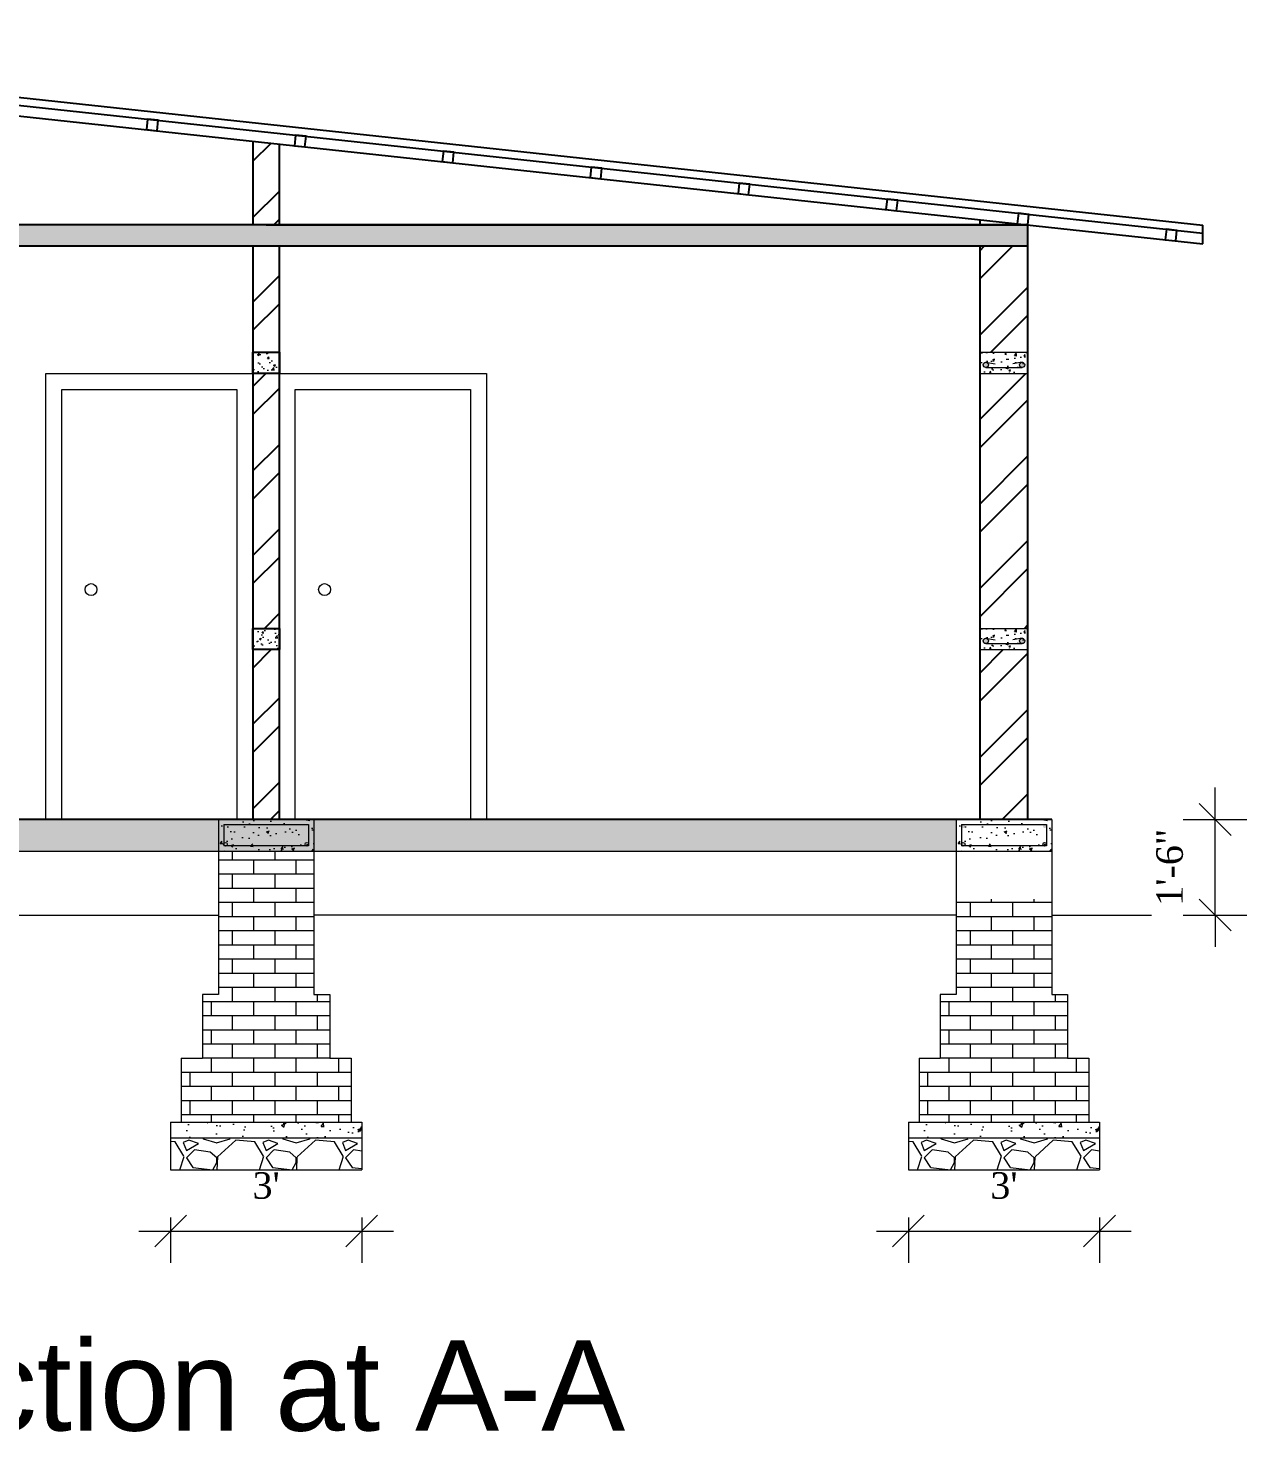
# Model space of a CAD drawing. Header units: inches. Extents: x 45643 to 78083, y -17830 to -3084.
# Drawn here: x 55507.6 to 55737.2, y -14746 to -14481.6 of the extents above; entities that cross this region are included whole.
import ezdxf

# ---------------------------------------------------------------- set-up
doc = ezdxf.new("R2010")
doc.units = ezdxf.units.IN
doc.header["$MEASUREMENT"] = 0
for name, color, linetype, lineweight in [('door', 3, 'Continuous', 13), ('steps', 253, 'Continuous', 20), ('WALL - A', 1, 'Continuous', 40)]:
    doc.layers.add(name, color=color, linetype=linetype, lineweight=lineweight)
doc.styles.get("Standard").update_dxf_attribs({"font": 'times.ttf'})
doc.dimstyles.new('Copy of Standard', dxfattribs={"dimtxt": 5, "dimasz": 6, "dimexe": 6, "dimexo": 12, "dimgap": 6, "dimtad": 1, "dimdec": 0, "dimzin": 0, "dimdsep": 46, "dimlunit": 3, "dimtxsty": 'Standard', "dimblk": 'OBLIQUE', "dimcen": 0.09, "dimdle": 6, "dimclrd": 256, "dimclre": 256, "dimclrt": 256, "dimadec": 0, "dimazin": 0, "dimtfac": 1, "dimtdec": 0, "dimtix": 1, "dimtmove": 2, "dimatfit": 3, "dimfxl": 6, "dimfxlon": 1, "dimtolj": 1, "dimtzin": 0, "dimlwd": 13, "dimlwe": 13, "dimarcsym": 0})
pattern_1 = [(50, (-8775.8204, 101881.5575), (5.73808146, -0.50201708), [0.6, -6.6]), (355, (-8775.8204, 101881.5575), (-1.11001067, 6.01753707), [0.48, -5.28]), (100.4514, (-8775.342, 101881.5156), (4.62807505, 5.51551634), [0.50992152, -5.6091369]), (46.1842, (-8775.8204, 101883.1575), (8.5379284, -1.3241521), [0.9, -9.9]), (96.6356, (-8775.109, 101883.047), (7.47730164, 7.79294297), [0.7648823, -8.413704]), (351.1842, (-8775.82, 101883.1575), (7.47729556, 7.7929488), [0.72, -7.92]), (21, (-8775.0204, 101882.7575), (4.77525642, -3.22095113), [0.6, -6.6]), (326, (-8775.0204, 101882.7575), (1.94652266, 5.80120036), [0.48, -5.28]), (71.4514, (-8774.6225, 101882.489), (6.72178103, 2.58024397), [0.50992152, -5.6091369]), (37.5, (-8775.8204, 101881.5575), (0.097278843, 2.66315083), [0, -5.216, 0, -5.36, 0, -5.3]), (7.5, (-8775.8204, 101881.5575), (2.1045563, 3.155293695), [0, -3.056, 0, -5.096, 0, -2.02]), (327.5, (-8777.6044, 101881.5575), (4.27057949, -0.180438974), [0, -2, 0, -6.24, 0, -8.28]), (317.5, (-8778.4044, 101881.5575), (4.66548935, 0.80083986), [0, -2.6, 0, -4.144, 0, -5.88])]
pattern_2 = [(50, (-8636.803, 101881.5575), (5.73808146, -0.50201708), [0.6, -6.6]), (355, (-8636.803, 101881.5575), (-1.11001067, 6.01753707), [0.48, -5.28]), (100.4514, (-8636.3246, 101881.5156), (4.62807505, 5.51551634), [0.50992152, -5.6091369]), (46.1842, (-8636.803, 101883.1575), (8.5379284, -1.3241521), [0.9, -9.9]), (96.6356, (-8636.091, 101883.047), (7.47730164, 7.79294297), [0.7648823, -8.413704]), (351.1842, (-8636.803, 101883.1575), (7.47729556, 7.7929488), [0.72, -7.92]), (21, (-8636.003, 101882.7575), (4.77525642, -3.22095113), [0.6, -6.6]), (326, (-8636.003, 101882.7575), (1.94652266, 5.80120036), [0.48, -5.28]), (71.4514, (-8635.605, 101882.489), (6.72178103, 2.58024397), [0.50992152, -5.6091369]), (37.5, (-8636.8028, 101881.5575), (0.097278843, 2.66315083), [0, -5.216, 0, -5.36, 0, -5.3]), (7.5, (-8636.8028, 101881.5575), (2.1045563, 3.155293695), [0, -3.056, 0, -5.096, 0, -2.02]), (327.5, (-8638.5868, 101881.5575), (4.27057949, -0.180438974), [0, -2, 0, -6.24, 0, -8.28]), (317.5, (-8639.3868, 101881.5575), (4.66548935, 0.80083986), [0, -2.6, 0, -4.144, 0, -5.88])]
pattern_3 = [(50, (0, 0), (3.58630091, -0.31376067), [0.375, -4.125]), (355, (0, 0), (-0.69375667, 3.76096067), [0.3, -3.3]), (100.4514445, (0.299, -0.026), (2.89254423, 3.44719995), [0.31870096, -3.50571056]), (46.1842, (0, 1), (5.33620665, -0.8275964), [0.5625, -6.1875]), (96.635635, (0.4447, 0.931), (4.67330973, 4.870593), [0.4780517, -5.2585688]), (351.184164, (0, 1), (4.6733097, 4.870593), [0.45, -4.95]), (21, (0.5, 0.75), (2.98453526, -2.01309445), [0.375, -4.125]), (326, (0.5, 0.75), (1.21657666, 3.62575023), [0.3, -3.3]), (71.451445, (0.7487, 0.5822), (4.20111188, 1.61265576), [0.31870095, -3.50571056]), (37.5, (0, 0), (0.060799277, 1.66446927), [0, -3.26, 0, -3.35, 0, -3.3125]), (7.5, (0, 0), (1.315347687, 1.97205856), [0, -1.91, 0, -3.185, 0, -1.2625]), (327.5, (-1.115, 0), (2.66911218, -0.11277436), [0, -1.25, 0, -3.9, 0, -5.175]), (317.5, (-1.615, 0), (2.91593085, 0.50052491), [0, -1.625, 0, -2.59, 0, -3.675])]

# ---------------------------------------------------------------- blocks, each defined once
blk = doc.blocks.new('_Oblique')
at = {"color": 0, "linetype": 'ByBlock', "lineweight": -2}
blk.add_line((-0.5, -0.5), (0.5, 0.5), dxfattribs=at)
blk = doc.blocks.new('*D1452')
at = {"linetype": 'ByBlock', "lineweight": 13, "transparency": 16777216}
for p, q in [((55534.43, -14705.66), (55534.43, -14714.2)), ((55570.43, -14705.66), (55570.43, -14714.2)), ((55528.43, -14708.2), (55576.43, -14708.2))]:
    blk.add_line(p, q, dxfattribs=at)
at = {"layer": 'Defpoints', "color": 0, "linetype": 'ByBlock', "transparency": 16777216}
for p in [(55534.43, -14693.66), (55570.43, -14693.66), (55570.43, -14708.2)]:
    blk.add_point(p, dxfattribs=at)
at = {"linetype": 'ByBlock', "lineweight": 13, "transparency": 16777216, "xscale": 6, "yscale": 6, "zscale": 6, "rotation": 180}
blk.add_blockref('_Oblique', (55534.43, -14708.2), dxfattribs=at)
at = {"linetype": 'ByBlock', "lineweight": 13, "transparency": 16777216, "xscale": 6, "yscale": 6, "zscale": 6}
blk.add_blockref('_Oblique', (55570.43, -14708.2), dxfattribs=at)
at = {"linetype": 'ByBlock', "lineweight": 5, "transparency": 16777216, "insert": (55552.43, -14699.65), "char_height": 5, "attachment_point": 5}
blk.add_mtext("\\A1;3'", dxfattribs=at)
blk = doc.blocks.new('*D1454')
at = {"linetype": 'ByBlock', "lineweight": 13, "transparency": 16777216}
for p, q in [((55731.22, -14630.66), (55731.22, -14624.66)), ((55725.22, -14630.66), (55737.22, -14630.66)), ((55731.22, -14648.67), (55731.22, -14630.66)), ((55725.22, -14648.67), (55737.22, -14648.67)), ((55731.22, -14648.67), (55731.22, -14654.67))]:
    blk.add_line(p, q, dxfattribs=at)
at = {"layer": 'Defpoints', "color": 0, "linetype": 'ByBlock', "transparency": 16777216}
for p in [(55700.44, -14630.66), (55731.22, -14630.66), (55700.44, -14648.67)]:
    blk.add_point(p, dxfattribs=at)
at = {"linetype": 'ByBlock', "lineweight": 13, "transparency": 16777216, "xscale": 6, "yscale": 6, "zscale": 6}
for p, rotation in [((55731.22, -14630.66), 270), ((55731.22, -14648.67), 90)]:
    blk.add_blockref('_Oblique', p, dxfattribs=dict(at, rotation=rotation))
at = {"linetype": 'ByBlock', "lineweight": 5, "transparency": 16777216, "insert": (55722.68, -14639.67), "char_height": 5, "attachment_point": 5, "rotation": 90}
blk.add_mtext('\\A1;1\'-6"', dxfattribs=at)
blk = doc.blocks.new('*D1453')
at = {"linetype": 'ByBlock', "lineweight": 13, "transparency": 16777216}
for p, q in [((55673.44, -14705.66), (55673.44, -14714.2)), ((55709.44, -14705.66), (55709.44, -14714.2)), ((55667.44, -14708.2), (55715.44, -14708.2))]:
    blk.add_line(p, q, dxfattribs=at)
at = {"layer": 'Defpoints', "color": 0, "linetype": 'ByBlock', "transparency": 16777216}
for p in [(55673.44, -14693.66), (55709.44, -14693.66), (55709.44, -14708.2)]:
    blk.add_point(p, dxfattribs=at)
at = {"linetype": 'ByBlock', "lineweight": 13, "transparency": 16777216, "xscale": 6, "yscale": 6, "zscale": 6, "rotation": 180}
blk.add_blockref('_Oblique', (55673.44, -14708.2), dxfattribs=at)
at = {"linetype": 'ByBlock', "lineweight": 13, "transparency": 16777216, "xscale": 6, "yscale": 6, "zscale": 6}
blk.add_blockref('_Oblique', (55709.44, -14708.2), dxfattribs=at)
at = {"linetype": 'ByBlock', "lineweight": 5, "transparency": 16777216, "insert": (55691.44, -14699.65), "char_height": 5, "attachment_point": 5}
blk.add_mtext("\\A1;3'", dxfattribs=at)

msp = doc.modelspace()

# ---------------------------------------------------------------- hatches: boundary and pattern name
at = {"linetype": 'ByBlock', "lineweight": 5}
h = msp.add_hatch(dxfattribs=at)
h.set_pattern_fill('AR-CONC', scale=0.5, style=0)
h.set_pattern_definition(pattern_3)
h.paths.add_polyline_path([(55554.93, -14542.66), (55549.93, -14542.66), (55549.93, -14546.66), (55554.93, -14546.66)])
h = msp.add_hatch(dxfattribs=at)
h.set_pattern_fill('AR-CONC', scale=0.5, style=0)
h.set_pattern_definition([(50, (9448.019, 54261.0865), (3.58630091, -0.31376067), [0.375, -4.125]), (355, (9448.019, 54261.0865), (-0.69375667, 3.76096067), [0.3, -3.3]), (100.4514, (9448.3177, 54261.0603), (2.89254691, 3.44719771), [0.31870095, -3.50571056]), (46.1842, (9448.019, 54262.0865), (5.33620524, -0.82759507), [0.5625, -6.1875]), (96.6356, (9448.4636, 54262.0175), (4.67331353, 4.87058935), [0.47805144, -5.258565]), (351.1842, (9448.019, 54262.0865), (4.67330973, 4.870593), [0.45, -4.95]), (21, (9448.519, 54261.8365), (2.98453526, -2.01309445), [0.375, -4.125]), (326, (9448.519, 54261.8365), (1.21657666, 3.62575023), [0.3, -3.3]), (71.4514, (9448.7676, 54261.6687), (4.20111314, 1.61265248), [0.31870095, -3.50571056]), (37.5, (9448.0189, 54261.0865), (0.060799277, 1.66446927), [0, -3.26, 0, -3.35, 0, -3.3125]), (7.5, (9448.0189, 54261.0865), (1.315347687, 1.97205856), [0, -1.91, 0, -3.185, 0, -1.2625]), (327.5, (9446.9039, 54261.0865), (2.66911218, -0.112774359), [0, -1.25, 0, -3.9, 0, -5.175]), (317.5, (9446.4039, 54261.0865), (2.91593085, 0.50052491), [0, -1.625, 0, -2.59, 0, -3.675])])
h.paths.add_polyline_path([(55695.94, -14542.66), (55686.94, -14542.66), (55686.94, -14546.66), (55695.94, -14546.66)])
edge = h.paths.add_edge_path(flags=16)
edge.add_arc((55694.86, -14545.31), 0.496, 180, 268.058, ccw=False)
edge.add_arc((55694.86, -14545.31), 0.496, 0, 180, ccw=False)
edge.add_arc((55694.86, -14545.31), 0.496, -91.942, 0, ccw=False)
edge.add_line((55694.84, -14545.8), (55688.04, -14545.8))
edge.add_arc((55688.03, -14545.31), 0.496, 180, 271.942, ccw=False)
edge.add_arc((55688.03, -14545.31), 0.496, 0, 180, ccw=False)
edge.add_arc((55688.03, -14545.31), 0.496, -88.058, 0, ccw=False)
edge.add_line((55688.04, -14545.8), (55694.84, -14545.8))
h = msp.add_hatch(color=7, dxfattribs=at)
h.paths.add_polyline_path([(55695.36, -14545.03, 0.414214), (55694.86, -14544.54), (55694.69, -14544.57, 0.315664), (55694.37, -14545.03, 1)])
h.paths.add_polyline_path([(55688.2, -14544.57), (55688.03, -14544.54, 0.414214), (55687.53, -14545.03, 0.404321), (55688.01, -14545.53), (55688.04, -14545.53, 0.404321), (55688.52, -14545.03, 0.315664)])
h = msp.add_hatch(dxfattribs=at)
h.set_pattern_fill('AR-CONC', scale=0.5, style=0)
h.set_pattern_definition(pattern_3)
h.paths.add_polyline_path([(55554.93, -14594.66), (55549.93, -14594.66), (55549.93, -14598.66), (55554.93, -14598.66)])
h = msp.add_hatch(dxfattribs=at)
h.set_pattern_fill('AR-CONC', scale=0.5, style=0)
h.set_pattern_definition([(50, (9448.019, 54209.0865), (3.58630091, -0.31376067), [0.375, -4.125]), (355, (9448.019, 54209.0865), (-0.69375667, 3.76096067), [0.3, -3.3]), (100.4514, (9448.3177, 54209.0603), (2.89254691, 3.44719771), [0.31870095, -3.50571056]), (46.1842, (9448.019, 54210.0865), (5.33620524, -0.82759507), [0.5625, -6.1875]), (96.6356, (9448.4636, 54210.0175), (4.67331353, 4.87058935), [0.47805144, -5.258565]), (351.1842, (9448.019, 54210.0865), (4.67330973, 4.870593), [0.45, -4.95]), (21, (9448.519, 54209.8365), (2.98453526, -2.01309445), [0.375, -4.125]), (326, (9448.519, 54209.8365), (1.21657666, 3.62575023), [0.3, -3.3]), (71.4514, (9448.7676, 54209.6687), (4.20111314, 1.61265248), [0.31870095, -3.50571056]), (37.5, (9448.0189, 54209.0865), (0.060799277, 1.66446927), [0, -3.26, 0, -3.35, 0, -3.3125]), (7.5, (9448.0189, 54209.0865), (1.315347687, 1.97205856), [0, -1.91, 0, -3.185, 0, -1.2625]), (327.5, (9446.9039, 54209.0865), (2.66911218, -0.112774359), [0, -1.25, 0, -3.9, 0, -5.175]), (317.5, (9446.4039, 54209.0865), (2.91593085, 0.50052491), [0, -1.625, 0, -2.59, 0, -3.675])])
h.paths.add_polyline_path([(55695.94, -14594.66), (55686.94, -14594.66), (55686.94, -14598.66), (55695.94, -14598.66)])
edge = h.paths.add_edge_path(flags=16)
edge.add_arc((55694.86, -14597.31), 0.496, 180, 268.058, ccw=False)
edge.add_arc((55694.86, -14597.31), 0.496, 0, 180, ccw=False)
edge.add_arc((55694.86, -14597.31), 0.496, -91.942, 0, ccw=False)
edge.add_line((55694.84, -14597.8), (55688.04, -14597.8))
edge.add_arc((55688.03, -14597.31), 0.496, 180, 271.942, ccw=False)
edge.add_arc((55688.03, -14597.31), 0.496, 0, 180, ccw=False)
edge.add_arc((55688.03, -14597.31), 0.496, -88.058, 0, ccw=False)
edge.add_line((55688.04, -14597.8), (55694.84, -14597.8))
h = msp.add_hatch(color=7, dxfattribs=at)
h.paths.add_polyline_path([(55695.36, -14597.03, 0.414214), (55694.86, -14596.54), (55694.69, -14596.57, 0.315664), (55694.37, -14597.03, 1)])
h.paths.add_polyline_path([(55688.2, -14596.57), (55688.03, -14596.54, 0.414214), (55687.53, -14597.03, 0.404321), (55688.01, -14597.53), (55688.04, -14597.53, 0.404321), (55688.52, -14597.03, 0.315664)])
at = {"layer": 'door', "ltscale": 0.5}
h = msp.add_hatch(dxfattribs=at)
h.set_pattern_fill('AR-CONC', color=256, scale=0.8, style=0)
h.set_pattern_definition(pattern_1)
h.paths.add_polyline_path([(55561.43, -14630.66), (55543.43, -14630.66), (55543.43, -14636.66), (55561.43, -14636.66), (55561.43, -14631.61)])
h.paths.add_polyline_path([(55560.43, -14631.61), (55560.43, -14635.66), (55544.43, -14635.66), (55544.43, -14631.61), (55544.73, -14631.61, -0.049683), (55544.79, -14631.61)], flags=16)
h.paths.add_polyline_path([(55560.42, -14631.95, -1), (55559.75, -14631.95, -1)], flags=0)
h.paths.add_polyline_path([(55560.43, -14635.33, -1), (55559.76, -14635.33, -1)], flags=16)
h.paths.add_polyline_path([(55545.1, -14635.33, -1), (55544.43, -14635.33, -1)], flags=16)
h = msp.add_hatch(dxfattribs=at)
h.set_pattern_fill('AR-CONC', color=256, scale=0.8, style=0)
h.set_pattern_definition(pattern_1)
h.paths.add_polyline_path([(55560.43, -14631.61), (55544.43, -14631.61), (55544.43, -14635.66), (55560.43, -14635.66)])
h = msp.add_hatch(color=256, dxfattribs=at)
h.paths.add_polyline_path([(55545.1, -14631.95, 0.385424), (55544.79, -14631.61), (55544.73, -14631.61, 0.385424), (55544.43, -14631.95, 1)])
h.paths.add_polyline_path([(55544.43, -14635.33, 1), (55545.1, -14635.33, 1)])
h.paths.add_polyline_path([(55559.75, -14631.95, 1), (55560.42, -14631.95, 1)])
h.paths.add_polyline_path([(55559.76, -14635.33, 1), (55560.43, -14635.33, 1)])
h = msp.add_hatch(dxfattribs=at)
h.set_pattern_fill('AR-CONC', color=256, scale=0.8, style=0)
h.set_pattern_definition(pattern_2)
h.paths.add_polyline_path([(55700.44, -14630.66), (55682.44, -14630.66), (55682.44, -14636.66), (55700.44, -14636.66), (55700.44, -14631.61)])
h.paths.add_polyline_path([(55699.44, -14631.61), (55699.44, -14635.66), (55683.44, -14635.66), (55683.44, -14631.61), (55683.75, -14631.61, -0.049683), (55683.81, -14631.61)], flags=16)
h.paths.add_polyline_path([(55699.44, -14631.95, -1), (55698.77, -14631.95, -1)], flags=0)
h.paths.add_polyline_path([(55699.44, -14635.33, -1), (55698.77, -14635.33, -1)], flags=16)
h.paths.add_polyline_path([(55684.11, -14635.33, -1), (55683.44, -14635.33, -1)], flags=16)
h = msp.add_hatch(dxfattribs=at)
h.set_pattern_fill('AR-CONC', color=256, scale=0.8, style=0)
h.set_pattern_definition(pattern_2)
h.paths.add_polyline_path([(55699.44, -14631.61), (55683.44, -14631.61), (55683.44, -14635.66), (55699.44, -14635.66)])
h = msp.add_hatch(color=256, dxfattribs=at)
h.paths.add_polyline_path([(55684.11, -14631.95, 0.385424), (55683.81, -14631.61), (55683.75, -14631.61, 0.385424), (55683.44, -14631.95, 1)])
h.paths.add_polyline_path([(55683.44, -14635.33, 1), (55684.11, -14635.33, 1)])
h.paths.add_polyline_path([(55698.77, -14631.95, 1), (55699.44, -14631.95, 1)])
h.paths.add_polyline_path([(55698.77, -14635.33, 1), (55699.44, -14635.33, 1)])
at = {"layer": 'door', "ltscale": 0.5, "transparency": 33554648}
h = msp.add_hatch(dxfattribs=at)
h.set_pattern_fill('AR-BRSTD', color=256)
h.set_pattern_definition([(0, (-99849.8944, 12247.763), (0, 2.667), []), (90, (-99849.8944, 12247.763), (-4, 2.667), [2.667, -2.667])])
h.paths.add_polyline_path([(55561.43, -14636.66), (55543.43, -14636.66), (55543.43, -14663.66), (55561.43, -14663.66)])
h.paths.add_polyline_path([(55564.43, -14663.66), (55540.43, -14663.66), (55540.43, -14675.66), (55561.43, -14675.66), (55564.43, -14675.66)])
h.paths.add_polyline_path([(55568.43, -14675.66), (55561.43, -14675.66), (55540.43, -14675.66), (55536.43, -14675.66), (55536.43, -14687.66), (55568.43, -14687.66)])
h = msp.add_hatch(dxfattribs=at)
h.set_pattern_fill('AR-BRSTD', color=256)
h.set_pattern_definition([(0, (-99710.8768, 12247.763), (0, 2.667), []), (90, (-99710.8768, 12247.763), (-4, 2.667), [2.667, -2.667])])
h.paths.add_polyline_path([(55700.44, -14645.66), (55682.44, -14645.66), (55682.44, -14663.66), (55700.44, -14663.66)])
h.paths.add_polyline_path([(55703.44, -14663.66), (55679.44, -14663.66), (55679.44, -14675.66), (55700.44, -14675.66), (55703.44, -14675.66)])
h.paths.add_polyline_path([(55707.44, -14675.66), (55700.44, -14675.66), (55679.44, -14675.66), (55675.44, -14675.66), (55675.44, -14687.66), (55707.44, -14687.66)])
at = {"layer": 'door', "ltscale": 0.5}
h = msp.add_hatch(dxfattribs=at)
h.set_pattern_fill('AR-CONC', color=256, style=0)
h.set_pattern_definition([(50, (50784.687, 53755.216), (7.17260183, -0.62752135), [0.75, -8.25]), (355, (50784.687, 53755.216), (-1.3875133, 7.5219213), [0.6, -6.6]), (100.4514, (50785.285, 53755.164), (5.7850938, 6.8943954), [0.6374019, -7.0114211]), (46.1842, (50784.687, 53757.216), (10.6724105, -1.6551901), [1.125, -12.375]), (96.6356, (50785.576, 53757.078), (9.346627, 9.7411787), [0.9561029, -10.51713]), (351.1842, (50784.687, 53757.216), (9.3466195, 9.741186), [0.9, -9.9]), (21, (50785.687, 53756.716), (5.9690705, -4.0261889), [0.75, -8.25]), (326, (50785.687, 53756.716), (2.4331533, 7.25150045), [0.6, -6.6]), (71.4514, (50786.1845, 53756.3806), (8.4022263, 3.225305), [0.6374019, -7.0114211]), (37.5, (50784.687, 53755.2161), (0.12159855, 3.32893854), [0, -6.52, 0, -6.7, 0, -6.625]), (7.5, (50784.687, 53755.216), (2.63069537, 3.94411712), [0, -3.82, 0, -6.37, 0, -2.525]), (327.5, (50782.457, 53755.216), (5.33822436, -0.22554872), [0, -2.5, 0, -7.8, 0, -10.35]), (317.5, (50781.457, 53755.216), (5.8318617, 1.00104982), [0, -3.25, 0, -5.18, 0, -7.35])])
h.paths.add_polyline_path([(55570.43, -14687.66), (55534.43, -14687.66), (55534.43, -14690.66), (55570.43, -14690.66)])
h = msp.add_hatch(dxfattribs=at)
h.set_pattern_fill('AR-CONC', color=256, style=0)
h.set_pattern_definition([(50, (50923.7047, 53755.216), (7.17260183, -0.62752135), [0.75, -8.25]), (355, (50923.705, 53755.216), (-1.3875133, 7.5219213), [0.6, -6.6]), (100.4514, (50924.3024, 53755.164), (5.7850938, 6.8943954), [0.6374019, -7.0114211]), (46.1842, (50923.705, 53757.216), (10.6724105, -1.6551901), [1.125, -12.375]), (96.6356, (50924.594, 53757.078), (9.346627, 9.7411787), [0.9561029, -10.51713]), (351.1842, (50923.705, 53757.216), (9.3466195, 9.741186), [0.9, -9.9]), (21, (50924.7047, 53756.716), (5.9690705, -4.0261889), [0.75, -8.25]), (326, (50924.705, 53756.716), (2.4331533, 7.25150045), [0.6, -6.6]), (71.4514, (50925.202, 53756.3806), (8.4022263, 3.225305), [0.6374019, -7.0114211]), (37.5, (50923.7047, 53755.2161), (0.12159855, 3.32893854), [0, -6.52, 0, -6.7, 0, -6.625]), (7.5, (50923.7047, 53755.216), (2.63069537, 3.94411712), [0, -3.82, 0, -6.37, 0, -2.525]), (327.5, (50921.4747, 53755.216), (5.33822436, -0.22554872), [0, -2.5, 0, -7.8, 0, -10.35]), (317.5, (50920.4747, 53755.216), (5.8318617, 1.00104982), [0, -3.25, 0, -5.18, 0, -7.35])])
h.paths.add_polyline_path([(55709.44, -14687.66), (55673.44, -14687.66), (55673.44, -14690.66), (55709.44, -14690.66)])
at = {"layer": 'door', "ltscale": 0.5, "transparency": 33554648}
h = msp.add_hatch(dxfattribs=at)
h.set_pattern_fill('GRAVEL', color=256, scale=15)
h.set_pattern_definition([(228.0127875, (-305646.1875, 16091.2027), (-120, -135), [2.01804, -199.7863207]), (184.96974073, (-305647.53755, 16089.7027), (180, 15), [3.46302, -342.8388714]), (132.51044708, (-305650.98755, 16089.4027), (150, -165), [2.44182, -241.74048894]), (267.273689, (-305656.83755, 16085.6527), (15, 300), [3.15357, -312.2033706]), (292.83365418, (-305656.98755, 16082.5027), (-75, 180), [3.092325, -306.1405969]), (357.273689, (-305655.78755, 16079.6527), (-300, 15), [3.15357, -312.2033706]), (37.69424047, (-305652.63755, 16079.5027), (-195, -150), [4.170435, -412.87272823]), (72.25532837, (-305649.33755, 16082.0527), (105, 330), [3.93732, -389.79482245]), (121.42956562, (-305648.13755, 16085.8027), (-120, 195), [3.16425, -313.26109665]), (175.2363583, (-305649.7875, 16088.5027), (165, -15), [3.61248, -177.0114387]), (222.3974378, (-305653.38755, 16088.8027), (-180, -165), [4.67172, -462.5006251]), (138.81407483, (-305641.9875, 16085.5027), (-105, 90), [1.594515, -157.8576722]), (171.4692344, (-305643.18755, 16086.5527), (195, -30), [3.033555, -300.32267124]), (225, (-305646.188, 16087.003), (-2e-15, -15), [2.121315, -19.09188844]), (203.1985905, (-305647.2375, 16088.8027), (75, 30), [1.14237, -113.0942266]), (291.8014095, (-305648.2875, 16088.3527), (-15, 45), [1.615545, -79.1619271]), (30.9637565, (-305647.6875, 16086.8527), (45, 30), [2.623935, -84.8403434]), (161.5650512, (-305645.4375, 16088.2027), (30, -15), [1.897365, -45.5367999]), (16.38954033, (-305656.98755, 16088.3527), (150, 45), [2.658, -263.1426772]), (70.34617594, (-305654.4375, 16089.1027), (-60, -165), [2.229915, -220.7611162]), (293.1985905, (-305645.4375, 16091.2027), (-30, 75), [2.284725, -111.9518716]), (343.61045967, (-305644.53755, 16089.1027), (-150, 45), [2.658, -263.1426772]), (339.4439548, (-305656.9875, 16079.0527), (-75, 30), [2.5632, -125.5968562]), (294.77514057, (-305654.5875, 16078.1527), (-75, 165), [2.14767, -212.61964595]), (66.8014095, (-305645.2875, 16076.2027), (30, 75), [2.284725, -111.9518716]), (17.35402464, (-305644.38755, 16078.3027), (-195, -60), [2.514465, -248.9313542]), (69.4439548, (-305652.6375, 16076.2027), (-30, -75), [1.2816, -126.8784562]), (101.3099325, (-305646.1875, 16076.2027), (-15, 60), [0.76485, -75.7204427]), (165.9637565, (-305646.3375, 16076.9527), (45, -15), [3.092325, -58.7542594]), (186.00900596, (-305649.33755, 16077.7027), (150, 15), [2.86575, -283.7088476]), (303.6900675, (-305647.6875, 16085.5027), (-15, 30), [2.16333, -51.91993913]), (353.15722659, (-305646.48755, 16083.7027), (255, -30), [3.77691, -373.91343936]), (60.9453959, (-305642.7375, 16083.2527), (-60, -105), [1.54434, -152.8901121]), (90, (-305641.988, 16084.603), (-15, 15), [0.9, -14.1]), (120.25643716, (-305649.6375, 16078.1527), (60, -105), [2.08386, -206.30279984]), (48.0127875, (-305650.6875, 16079.9527), (120, 135), [4.03608, -197.7682807]), (0, (-305647.988, 16082.953), (15, 15), [3.9, -11.1]), (325.30484647, (-305644.0875, 16082.9527), (150, -105), [2.37171, -234.7991145]), (254.0546041, (-305642.1375, 16081.6027), (-15, -60), [2.18403, -107.01761834]), (207.64597536, (-305642.73755, 16079.5027), (-285, -150), [3.555975, -352.04211273]), (175.42607874, (-305645.88755, 16077.8527), (-195, 15), [3.761985, -372.4361011])])
h.paths.add_polyline_path([(55570.43, -14690.66), (55534.43, -14690.66), (55534.43, -14696.66), (55570.43, -14696.66)])
h = msp.add_hatch(dxfattribs=at)
h.set_pattern_fill('GRAVEL', color=256, scale=15)
h.set_pattern_definition([(228.0127875, (-305507.1699, 16091.2027), (-120, -135), [2.01804, -199.7863207]), (184.96974073, (-305508.51993, 16089.7027), (180, 15), [3.46302, -342.8388714]), (132.51044708, (-305511.9699, 16089.4027), (150, -165), [2.44182, -241.74048894]), (267.273689, (-305517.8199, 16085.6527), (15, 300), [3.15357, -312.2033706]), (292.83365418, (-305517.9699, 16082.5027), (-75, 180), [3.092325, -306.1405969]), (357.273689, (-305516.7699, 16079.6527), (-300, 15), [3.15357, -312.2033706]), (37.69424047, (-305513.61993, 16079.5027), (-195, -150), [4.170435, -412.87272823]), (72.25532837, (-305510.31993, 16082.0527), (105, 330), [3.93732, -389.79482245]), (121.42956562, (-305509.1199, 16085.8027), (-120, 195), [3.16425, -313.26109665]), (175.2363583, (-305510.7699, 16088.5027), (165, -15), [3.61248, -177.0114387]), (222.3974378, (-305514.36993, 16088.8027), (-180, -165), [4.67172, -462.5006251]), (138.81407483, (-305502.97, 16085.5027), (-105, 90), [1.594515, -157.8576722]), (171.4692344, (-305504.1699, 16086.5527), (195, -30), [3.033555, -300.32267124]), (225, (-305507.17, 16087.003), (-2e-15, -15), [2.121315, -19.09188844]), (203.1985905, (-305508.22, 16088.8027), (75, 30), [1.14237, -113.0942266]), (291.8014095, (-305509.27, 16088.3527), (-15, 45), [1.615545, -79.1619271]), (30.9637565, (-305508.67, 16086.8527), (45, 30), [2.623935, -84.8403434]), (161.5650512, (-305506.42, 16088.2027), (30, -15), [1.897365, -45.5367999]), (16.38954033, (-305517.9699, 16088.3527), (150, 45), [2.658, -263.1426772]), (70.34617594, (-305515.4199, 16089.1027), (-60, -165), [2.229915, -220.7611162]), (293.1985905, (-305506.42, 16091.2027), (-30, 75), [2.284725, -111.9518716]), (343.61045967, (-305505.5199, 16089.1027), (-150, 45), [2.658, -263.1426772]), (339.4439548, (-305517.97, 16079.0527), (-75, 30), [2.5632, -125.5968562]), (294.77514057, (-305515.5699, 16078.1527), (-75, 165), [2.14767, -212.61964595]), (66.8014095, (-305506.27, 16076.2027), (30, 75), [2.284725, -111.9518716]), (17.35402464, (-305505.3699, 16078.3027), (-195, -60), [2.514465, -248.9313542]), (69.4439548, (-305513.62, 16076.2027), (-30, -75), [1.2816, -126.8784562]), (101.3099325, (-305507.17, 16076.2027), (-15, 60), [0.76485, -75.7204427]), (165.9637565, (-305507.32, 16076.9527), (45, -15), [3.092325, -58.7542594]), (186.00900596, (-305510.3199, 16077.7027), (150, 15), [2.86575, -283.7088476]), (303.6900675, (-305508.67, 16085.5027), (-15, 30), [2.16333, -51.91993913]), (353.15722659, (-305507.46993, 16083.7027), (255, -30), [3.77691, -373.91343936]), (60.9453959, (-305503.72, 16083.2527), (-60, -105), [1.54434, -152.8901121]), (90, (-305502.97, 16084.603), (-15, 15), [0.9, -14.1]), (120.25643716, (-305510.6199, 16078.1527), (60, -105), [2.08386, -206.30279984]), (48.0127875, (-305511.6699, 16079.9527), (120, 135), [4.03608, -197.7682807]), (0, (-305508.97, 16082.953), (15, 15), [3.9, -11.1]), (325.30484647, (-305505.0699, 16082.9527), (150, -105), [2.37171, -234.7991145]), (254.0546041, (-305503.12, 16081.6027), (-15, -60), [2.18403, -107.01761834]), (207.64597536, (-305503.71993, 16079.5027), (-285, -150), [3.555975, -352.04211273]), (175.42607874, (-305506.86993, 16077.8527), (-195, 15), [3.761985, -372.4361011])])
h.paths.add_polyline_path([(55709.44, -14690.66), (55673.44, -14690.66), (55673.44, -14696.66), (55709.44, -14696.66)])
at = {"layer": 'steps', "ltscale": 0.3}
h = msp.add_hatch(dxfattribs=at)
h.set_pattern_fill('AR-CONC', scale=0.8, style=0)
h.set_pattern_definition([(50, (0, 0), (5.73808146, -0.50201708), [0.6, -6.6]), (355, (0, 0), (-1.11001067, 6.01753707), [0.48, -5.28]), (100.451444, (0.478, -0.042), (4.6280708, 5.51551993), [0.50992154, -5.6091369]), (46.1842, (0, 1.6), (8.53793065, -1.32415425), [0.9, -9.9]), (96.635635, (0.7115, 1.49), (7.4772956, 7.7929488), [0.7648827, -8.4137101]), (351.184164, (0, 1.6), (7.4772956, 7.7929488), [0.72, -7.92]), (21, (0.8, 1.2), (4.7752564, -3.22095113), [0.6, -6.6]), (326, (0.8, 1.2), (1.94652266, 5.80120036), [0.48, -5.28]), (71.451445, (1.198, 0.9316), (6.721779, 2.5802492), [0.5099215, -5.6091369]), (37.5, (0, 0), (0.09727884, 2.66315083), [0, -5.216, 0, -5.36, 0, -5.3]), (7.5, (0, 0), (2.1045563, 3.1552937), [0, -3.056, 0, -5.096, 0, -2.02]), (327.5, (-1.784, 0), (4.27057949, -0.18043897), [0, -2, 0, -6.24, 0, -8.28]), (317.5, (-2.584, 0), (4.66548935, 0.80083986), [0, -2.6, 0, -4.144, 0, -5.88])])
h.paths.add_polyline_path([(55695.94, -14518.66), (55552.44, -14518.66), (55418.43, -14518.66), (55418.43, -14522.66), (55695.94, -14522.66)])
h = msp.add_hatch(dxfattribs=at)
h.set_pattern_fill('AR-CONC', scale=0.8, style=0)
h.set_pattern_definition([(50, (55557.9265, -14633.6645), (5.73808, -0.50202), [0.6, -6.6]), (355, (55557.9265, -14633.6645), (-1.11, 6.01754), [0.48, -5.28]), (100.4514, (55558.4047, -14633.7064), (4.62807, 5.51552), [0.50992, -5.60914]), (46.184, (55557.9265, -14632.0645), (8.53793, -1.32415), [0.9, -9.9]), (96.636, (55558.638, -14632.175), (7.4773, 7.79295), [0.7649, -8.4137]), (351.184, (55557.9265, -14632.0645), (7.4773, 7.79295), [0.72, -7.92]), (21, (55558.7265, -14632.4645), (4.77526, -3.22095), [0.6, -6.6]), (326, (55558.7265, -14632.4645), (1.94652, 5.8012), [0.48, -5.28]), (71.4514, (55559.1244, -14632.733), (6.72178, 2.58025), [0.50992, -5.60914]), (37.5, (55557.9265, -14633.6645), (0.09728, 2.66315), [0, -5.216, 0, -5.36, 0, -5.3]), (7.5, (55557.9265, -14633.6645), (2.104556, 3.155294), [0, -3.056, 0, -5.096, 0, -2.02]), (327.5, (55556.1425, -14633.6645), (4.27058, -0.18044), [0, -2, 0, -6.24, 0, -8.28]), (317.5, (55555.3425, -14633.6645), (4.66549, 0.80084), [0, -2.6, 0, -4.144, 0, -5.88])])
h.paths.add_polyline_path([(55682.44, -14630.66), (55431.93, -14630.66), (55431.93, -14636.66), (55682.44, -14636.66)])
at = {"layer": 'WALL - A', "lineweight": 25}
h = msp.add_hatch(dxfattribs=at)
h.set_pattern_fill('ANSI32', color=256, scale=30, style=0)
h.paths.add_polyline_path([(55554.93, -14598.66), (55549.93, -14598.66), (55549.93, -14630.66), (55554.93, -14630.66)])
h.paths.add_polyline_path([(55554.93, -14546.66), (55549.93, -14546.66), (55549.93, -14594.66), (55554.93, -14594.66)])
h.paths.add_polyline_path([(55554.93, -14522.66), (55549.93, -14522.66), (55549.93, -14542.66), (55554.93, -14542.66)])
h.paths.add_polyline_path([(55554.93, -14503.42), (55549.93, -14502.88), (55549.93, -14518.66), (55554.93, -14518.66)])
h = msp.add_hatch(dxfattribs=at)
h.set_pattern_fill('ANSI32', color=256, scale=30, style=0)
h.paths.add_polyline_path([(55695.94, -14598.66), (55686.94, -14598.66), (55686.94, -14630.66), (55695.94, -14630.66)])
h.paths.add_polyline_path([(55695.94, -14546.66), (55686.94, -14546.66), (55686.94, -14594.66), (55695.94, -14594.66)])
h.paths.add_polyline_path([(55695.94, -14522.66), (55686.94, -14522.66), (55686.94, -14542.66), (55695.94, -14542.66)])
h.paths.add_polyline_path([(55686.94, -14517.69), (55686.94, -14518.66), (55695.94, -14518.66)])

# ---------------------------------------------------------------- linework, layer by layer
for p, q in [((55385.43, -14481.58), (55728.94, -14518.71)), ((55385.43, -14483.09), (55728.94, -14520.22)), ((55385.43, -14485.1), (55728.94, -14522.23)), ((55549.93, -14502.88), (55549.93, -14518.66)), ((55554.93, -14518.66), (55554.93, -14503.42)), ((55695.94, -14518.66), (55418.43, -14518.66)), ((55552.44, -14518.66), (55695.94, -14518.66)), ((55686.94, -14518.66), (55686.94, -14517.69)), ((55695.94, -14630.66), (55695.94, -14518.66)), ((55728.94, -14522.23), (55728.94, -14518.71)), ((55695.94, -14522.66), (55418.43, -14522.66)), ((55549.93, -14522.66), (55549.93, -14630.66)), ((55554.93, -14630.66), (55554.93, -14522.66)), ((55686.94, -14630.66), (55686.94, -14522.66)), ((55700.44, -14630.66), (55418.43, -14630.66)), ((55554.93, -14630.66), (55549.93, -14630.66)), ((55695.94, -14630.66), (55686.94, -14630.66))]:
    msp.add_line(p, q)
at = {"color": 7, "linetype": 'ByBlock', "lineweight": 5}
for p, q in [((55686.94, -14542.66), (55695.94, -14542.66)), ((55688.01, -14545.53), (55694.86, -14545.53)), ((55688.03, -14544.54), (55689.78, -14544.85)), ((55694.86, -14544.54), (55693.11, -14544.85)), ((55686.94, -14546.66), (55695.94, -14546.66)), ((55686.94, -14546.66), (55695.94, -14546.66)), ((55686.94, -14594.66), (55695.94, -14594.66)), ((55688.01, -14597.53), (55694.86, -14597.53)), ((55688.03, -14596.54), (55689.78, -14596.85)), ((55694.86, -14596.54), (55693.11, -14596.85)), ((55686.94, -14598.66), (55695.94, -14598.66)), ((55686.94, -14598.66), (55695.94, -14598.66)), ((55700.44, -14648.67), (55719.22, -14648.67))]:
    msp.add_line(p, q, dxfattribs=at)
at = {"color": 7, "linetype": 'ByBlock', "lineweight": 5, "ltscale": 10}
for p, q in [((55431.93, -14648.67), (55543.43, -14648.67)), ((55561.43, -14648.66), (55682.44, -14648.66))]:
    msp.add_line(p, q, dxfattribs=at)
for points in [[(55529.89, -14500.71), (55531.88, -14500.93), (55532.09, -14498.94), (55530.1, -14498.73)], [(55557.75, -14503.73), (55559.74, -14503.94), (55559.96, -14501.95), (55557.97, -14501.74)], [(55585.62, -14506.74), (55587.61, -14506.95), (55587.82, -14504.96), (55585.83, -14504.75)], [(55613.48, -14509.75), (55615.47, -14509.97), (55615.69, -14507.98), (55613.7, -14507.76)], [(55641.35, -14512.76), (55643.34, -14512.98), (55643.55, -14510.99), (55641.56, -14510.77)], [(55669.21, -14515.78), (55671.2, -14515.99), (55671.42, -14514), (55669.43, -14513.79)], [(55693.96, -14518.45), (55695.94, -14518.66), (55696.16, -14516.68), (55694.17, -14516.46)], [(55721.82, -14521.46), (55723.81, -14521.68), (55724.02, -14519.69), (55722.04, -14519.47)], [(55549.93, -14542.66), (55554.93, -14542.66), (55554.93, -14546.66), (55549.93, -14546.66)], [(55549.93, -14594.66), (55554.93, -14594.66), (55554.93, -14598.66), (55549.93, -14598.66)]]:
    msp.add_lwpolyline(points, close=True)
at = {"color": 7, "linetype": 'ByBlock', "lineweight": 5}
for centre in [(55688.03, -14545.03), (55694.86, -14545.03), (55688.03, -14597.03), (55694.86, -14597.03)]:
    msp.add_circle(centre, 0.496, dxfattribs=at)
at = {"layer": 'door', "ltscale": 0.5}
for p, q in [((55543.43, -14630.66), (55543.43, -14663.66)), ((55544.43, -14631.61), (55544.43, -14635.66)), ((55544.43, -14631.61), (55560.43, -14631.61)), ((55560.43, -14631.61), (55560.43, -14635.66)), ((55561.43, -14630.66), (55561.43, -14663.66)), ((55682.44, -14630.66), (55682.44, -14663.66)), ((55683.44, -14631.61), (55683.44, -14635.66)), ((55683.44, -14631.61), (55699.44, -14631.61)), ((55699.44, -14631.61), (55699.44, -14635.66)), ((55700.44, -14630.66), (55700.44, -14663.66)), ((55418.43, -14636.66), (55682.44, -14636.66)), ((55543.43, -14636.66), (55561.43, -14636.66)), ((55560.43, -14635.66), (55544.43, -14635.66)), ((55682.44, -14636.66), (55700.44, -14636.66)), ((55699.44, -14635.66), (55683.44, -14635.66)), ((55540.43, -14663.66), (55540.43, -14675.66)), ((55543.43, -14663.66), (55540.43, -14663.66)), ((55561.43, -14663.66), (55564.43, -14663.66)), ((55564.43, -14663.66), (55564.43, -14675.66)), ((55679.44, -14663.66), (55679.44, -14675.66)), ((55682.44, -14663.66), (55679.44, -14663.66)), ((55700.44, -14663.66), (55703.44, -14663.66)), ((55703.44, -14663.66), (55703.44, -14675.66)), ((55536.43, -14675.66), (55540.43, -14675.66)), ((55536.43, -14675.66), (55536.43, -14687.66)), ((55564.43, -14675.66), (55568.43, -14675.66)), ((55568.43, -14675.66), (55568.43, -14687.66)), ((55675.44, -14675.66), (55679.44, -14675.66)), ((55675.44, -14675.66), (55675.44, -14687.66)), ((55703.44, -14675.66), (55707.44, -14675.66)), ((55707.44, -14675.66), (55707.44, -14687.66)), ((55534.43, -14687.66), (55570.43, -14687.66)), ((55534.43, -14687.66), (55534.43, -14696.66)), ((55570.43, -14687.66), (55570.43, -14696.66)), ((55673.44, -14687.66), (55709.44, -14687.66)), ((55673.44, -14687.66), (55673.44, -14696.66)), ((55709.44, -14687.66), (55709.44, -14696.66)), ((55534.43, -14690.66), (55570.43, -14690.66)), ((55673.44, -14690.66), (55709.44, -14690.66)), ((55534.43, -14696.66), (55570.43, -14696.66)), ((55673.44, -14696.66), (55709.44, -14696.66))]:
    msp.add_line(p, q, dxfattribs=at)
for centre, radius in [((55519.44, -14587.36), 1.12), ((55563.44, -14587.36), 1.12), ((55544.76, -14635.33), 0.335), ((55560.09, -14635.33), 0.335), ((55683.78, -14635.33), 0.335), ((55699.11, -14635.33), 0.335)]:
    msp.add_circle(centre, radius, dxfattribs=at)
at = {"layer": 'steps', "color": 7, "ltscale": 0.3}
for p, q in [((55510.93, -14630.66), (55510.93, -14546.66)), ((55510.93, -14546.66), (55549.93, -14546.66)), ((55549.93, -14546.66), (55549.93, -14630.66)), ((55554.93, -14630.66), (55554.93, -14546.66)), ((55554.93, -14546.66), (55593.93, -14546.66)), ((55593.93, -14546.66), (55593.93, -14630.66)), ((55513.93, -14630.66), (55513.93, -14549.66)), ((55513.93, -14549.66), (55546.93, -14549.66)), ((55546.93, -14549.66), (55546.93, -14630.66)), ((55557.93, -14630.66), (55557.93, -14549.66)), ((55557.93, -14549.66), (55590.93, -14549.66)), ((55590.93, -14549.66), (55590.93, -14630.66))]:
    msp.add_line(p, q, dxfattribs=at)

# ---------------------------------------------------------------- texts
at = {"color": 7, "linetype": 'ByBlock', "lineweight": 5, "insert": (55544.19, -14732.42), "char_height": 6, "width": 232.9624, "attachment_point": 5}
msp.add_mtext('{\\fArial CE|b0|i0|c238|p34;\\P\\H2.8333x;Section at A-A}', dxfattribs=at)

# ---------------------------------------------------------------- dimensions: what is measured, and where the dimension line sits
at = {"color": 7, "linetype": 'ByBlock', "lineweight": 5}
dim = msp.add_linear_dim(base=(55731.22, -14630.66), p1=(55700.44, -14648.67), p2=(55700.44, -14630.66), angle=90, dimstyle='Copy of Standard', dxfattribs=at)
dim.commit()
dim.dimension.update_dxf_attribs({"geometry": '*D1454', "text_midpoint": (55722.68, -14639.67)})
for base, p1, p2, picture, middle in [((55570.43, -14708.2), (55534.43, -14693.66), (55570.43, -14693.66), '*D1452', (55552.43, -14699.65)), ((55709.44, -14708.2), (55673.44, -14693.66), (55709.44, -14693.66), '*D1453', (55691.44, -14699.65))]:
    dim = msp.add_linear_dim(base=base, p1=p1, p2=p2, dimstyle='Copy of Standard', dxfattribs=at)
    dim.commit()
    dim.dimension.update_dxf_attribs({"geometry": picture, "text_midpoint": middle})

doc.saveas('drawing.dxf')
